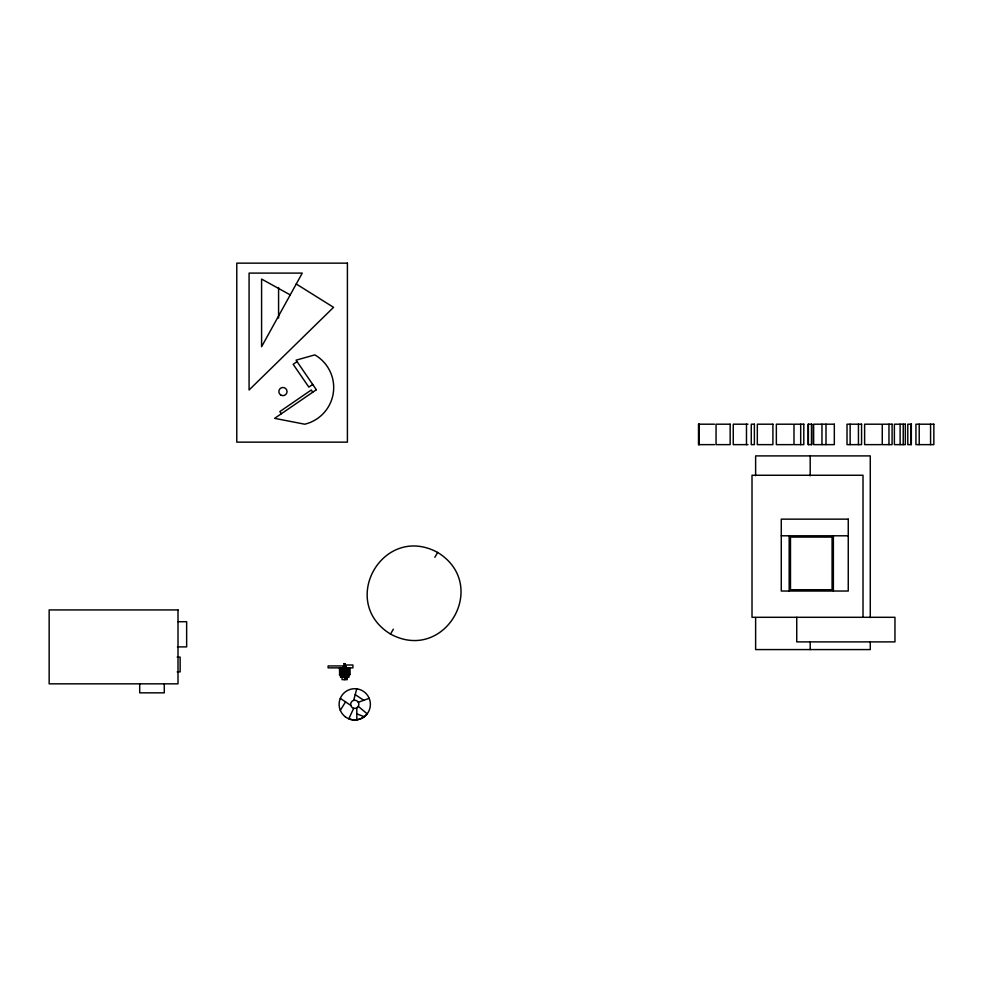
<?xml version="1.0" encoding="UTF-8"?>
<svg xmlns="http://www.w3.org/2000/svg" width="983" height="983" viewBox="0 0 983 983"><rect width="100%" height="100%" fill="white"/><g stroke="black" fill="none" stroke-linecap="round" stroke-linejoin="round"><path stroke-width="1.47" d="M353.683 700.375L356.755 688.825M353.683 708.301L348.805 718.794C355.207 721.399 362.948 719.298 367.175 713.83L358.304 706.384A4.104 4.104 0 0 0 355.465 700.301A4.104 4.104 0 0 0 350.71 705.044A4.104 4.104 0 0 0 356.804 707.883L358.304 706.384M390.521 634.072C337.833 601.731 383.296 522.993 437.656 552.446C490.345 584.799 444.881 663.537 390.521 634.072L393.347 629.194M434.83 557.336L437.656 552.446M340.315 710.353L345.537 701.899M297.05 361.621L293.167 364.288L308.834 387.118L312.717 384.451M358.304 702.292L369.178 698.323M714.506 424.201L698.508 424.201L698.508 444.635L714.506 444.635M747.989 424.201L733.257 424.201L733.257 444.635L747.989 444.635M792.888 424.201L776.349 424.201L776.349 444.635L792.888 444.635M881.161 424.201L864.622 424.201L864.622 444.635L881.161 444.635M781.276 535.796L848.255 535.796M178.009 621.711L186.647 621.711L186.647 646.888L177.456 646.888M177.186 657.099L180.135 657.099L180.135 671.893L177.186 671.893M343.989 663.709L345.279 663.709M346.274 665.946L328.113 665.946L328.113 667.862L352.922 667.862L352.922 665L346.274 665L346.274 667.862M344.628 667.027L346.274 667.027M344.628 667.26L346.274 667.26M339.504 668.514L349.751 668.514M339.516 674.67L341.875 674.67L341.875 677.275M344.824 674.67L349.751 674.67L349.751 668.305L339.504 668.305L339.626 674.67M339.516 674.866L349.751 674.866M344.628 678.467L345.942 678.467M356.817 713.867L364.3 716.718M290.231 294.888L261.589 279.061L261.589 346.729L302.272 273.102L249.08 273.102L249.08 389.993L333.569 307.335L296.252 284.001M340.29 698.385L350.784 705.401M355.219 694.6L363.735 700.301M312.766 392.205L311.267 390.018L279.848 411.57L281.347 413.757M356.804 707.883L356.829 719.839M930.569 424.201L930.569 444.635M919.216 424.201L919.216 444.635M911.118 424.201L911.118 444.635M903.23 424.201L903.23 444.635M900.121 424.201L900.121 444.635M888.964 424.201L888.964 444.635M870.274 617.545L870.274 455.903L755.62 455.903L755.62 475.723M870.274 641.948L870.274 649.579L755.62 649.579L755.62 617.545M863.013 617.299L863.013 475.256L752.007 475.256L752.007 617.299L894.96 617.299L894.96 641.887L796.746 641.887L796.746 617.299M858.442 424.201L858.442 444.635M850.135 424.201L850.135 444.635M833.375 535.796L833.375 591.029M826.003 424.201L826.003 444.635M821.96 424.201L821.96 444.635M811.491 424.201L811.491 444.635M810.201 455.903L810.201 475.833M810.201 641.948L810.201 649.579M808.382 424.201L808.382 444.635M800.69 424.201L800.69 444.635M789.189 535.796L789.189 591.029M746.478 424.201L746.478 444.635M699.036 424.201L699.036 444.635M698.864 424.201L698.864 444.635M349.518 668.305L349.641 674.67M349.186 668.305L349.186 674.67M348.732 674.67L348.732 677.275L340.536 677.275L340.536 668.305M348.633 668.305L348.535 677.275M348.424 668.305L348.424 674.67M348.179 667.862L348.277 677.275M347.663 668.305L347.663 677.275M347.392 668.305L347.404 674.67M347.257 677.275L347.257 679.658L342.072 679.658L342.072 677.275M346.839 668.514L346.839 677.275M346.68 667.862L346.68 668.514M346.507 668.305L346.507 674.67M346.188 668.514L346.188 674.67M345.881 668.514L345.881 677.275M345.721 668.305L345.721 674.67M345.5 668.305L345.5 674.67M345.008 663.709L345.008 667.26M344.824 668.514L344.824 677.275M344.628 663.709L344.628 668.514M344.628 677.275L344.628 679.658M344.148 663.709L344.148 665.946M343.755 677.275L343.755 674.67L342.281 674.67L342.281 668.305M343.509 665.946L343.509 667.862M343.534 668.514L343.534 674.67M342.748 668.305L342.748 677.275M341.187 668.305L341.175 677.275M341.076 667.862L341.076 668.514M340.72 674.67L340.72 677.275M340.315 668.514L340.315 674.67M339.749 668.514L339.749 674.67M278.582 287.54L278.582 318.025M164.284 683.763L164.284 692.843L139.697 692.843L139.697 683.763M316.342 389.747L274.638 418.353L304.73 424.201A37.686 37.686 0 0 0 314.83 354.888L296.067 360.171L316.342 389.747M347.404 263.149L236.78 263.149L236.78 442.141L347.404 442.141L347.404 263.149M730.16 424.201L716.054 424.201L716.054 444.635L730.16 444.635L730.16 424.201M754.379 424.201L751.27 424.201L751.27 444.635L754.379 444.635L754.379 424.201M772.908 424.201L757.328 424.201L757.328 444.635L772.908 444.635L772.908 424.201M803.799 424.201L793.994 424.201L793.994 444.635L803.799 444.635L803.799 424.201M811.712 424.201L808.161 424.201L808.161 444.635L811.712 444.635L811.712 424.201M834.321 424.201L813.641 424.201L813.641 444.635L834.321 444.635L834.321 424.201M861.563 424.201L847.014 424.201L847.014 444.635L861.563 444.635L861.563 424.201M892.085 424.201L882.267 424.201L882.267 444.635L892.085 444.635L892.085 424.201M905.331 424.201L894.383 424.201L894.383 444.635L905.331 444.635L905.331 424.201M911.339 424.201L907.788 424.201L907.788 444.635L911.339 444.635L911.339 424.201M933.85 424.201L915.935 424.201L915.935 444.635L933.85 444.635L933.85 424.201M848.255 519.147L781.276 519.147L781.276 591.029L848.255 591.029L848.255 519.147M832.085 537.087L790.479 537.087L790.479 589.739L832.085 589.739L832.085 537.087M178.009 609.927L49.15 609.927L49.15 683.836L178.009 683.836L178.009 609.927M280.892 395.117A4.104 4.104 0 0 0 287.036 391.566A4.104 4.104 0 0 0 280.892 388.015A4.104 4.104 0 0 0 280.892 395.117M345.254 716.767A15.642 15.642 0 0 0 370.259 706.347A15.642 15.642 0 0 0 348.732 689.906A15.642 15.642 0 0 0 345.254 716.767"/></g></svg>
